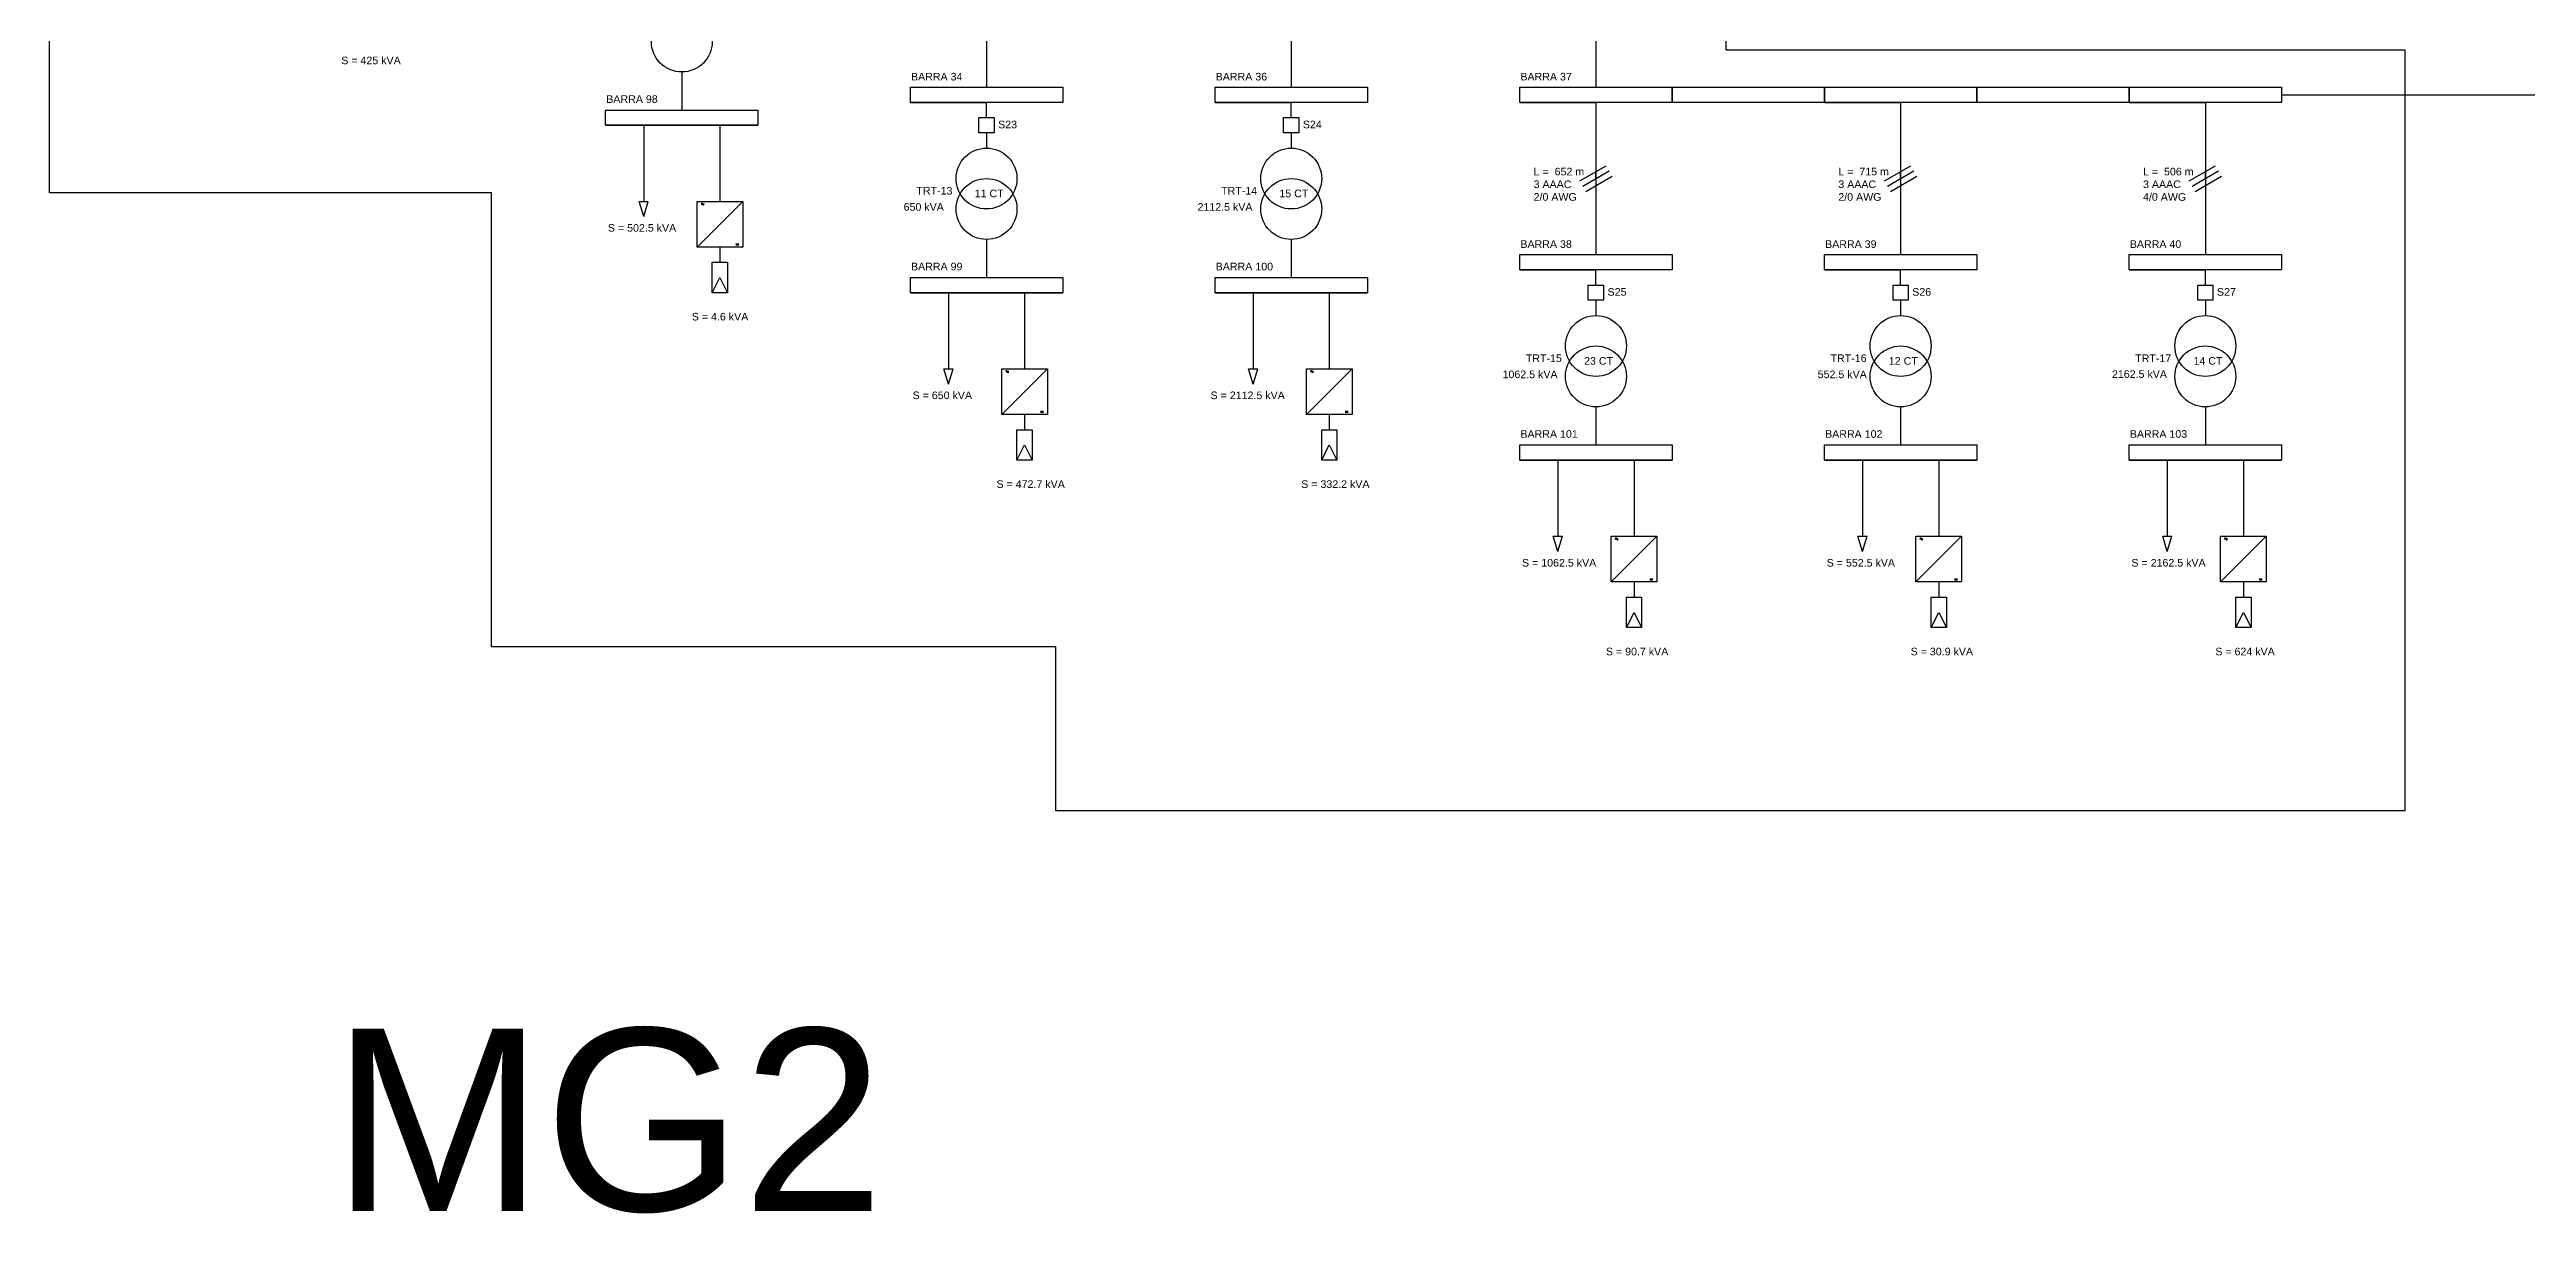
# Model space of a CAD drawing. Header units: millimetres. Extents: x 2288 to 6201, y 295 to 2022.
# Drawn here: x 3266 to 4079, y 521 to 903 of the extents above; entities that cross this region are included whole.
import ezdxf

# ---------------------------------------------------------------- set-up
doc = ezdxf.new("R2010")
doc.units = ezdxf.units.MM
for name, color, linetype in [('12.47 kV', 210, 'Continuous'), ('240 V', 90, 'Continuous'), ('MG_LINES', 10, 'Continuous'), ('MGs', 7, 'Continuous')]:
    doc.layers.add(name, color=color, linetype=linetype)
doc.styles.get("Standard").update_dxf_attribs({"font": 'arial.ttf'})

msp = doc.modelspace()

# ---------------------------------------------------------------- linework, layer by layer
at = {"layer": '12.47 kV'}
for p, q in [((3573.31, 940.77), (3573.31, 890.77)), ((3673.31, 940.77), (3673.31, 890.77)), ((3773.31, 940.77), (3773.31, 890.77)), ((3548.31, 885.77), (3573.31, 885.77)), ((3573.31, 880.77), (3573.31, 885.77)), ((3648.31, 885.77), (3673.31, 885.77)), ((3673.31, 880.77), (3673.31, 885.77)), ((3748.31, 885.77), (3773.31, 885.77)), ((3773.31, 885.77), (3773.31, 835.77)), ((3848.31, 885.77), (3873.31, 885.77)), ((3873.31, 885.77), (3873.31, 835.77)), ((3948.31, 885.77), (3973.31, 885.77)), ((3973.31, 885.77), (3973.31, 835.77)), ((3573.31, 875.77), (3573.31, 870.77)), ((3673.31, 875.77), (3673.31, 870.77)), ((3767.98, 860), (3776.64, 865)), ((3768.98, 858.27), (3777.64, 863.27)), ((3773.31, 860.77), (3773.31, 863.08)), ((3867.98, 860), (3876.64, 865)), ((3868.98, 858.27), (3877.64, 863.27)), ((3873.31, 860.77), (3873.31, 863.08)), ((3967.98, 860), (3976.64, 865)), ((3968.98, 858.27), (3977.64, 863.27)), ((3973.31, 860.77), (3973.31, 863.08)), ((3769.98, 856.54), (3778.64, 861.54)), ((3773.31, 860.77), (3773.31, 858.46)), ((3869.98, 856.54), (3878.64, 861.54)), ((3873.31, 860.77), (3873.31, 858.46)), ((3969.98, 856.54), (3978.64, 861.54)), ((3973.31, 860.77), (3973.31, 858.46)), ((3748.31, 830.77), (3773.31, 830.77)), ((3773.31, 825.77), (3773.31, 830.77)), ((3848.31, 830.77), (3873.31, 830.77)), ((3873.31, 825.77), (3873.31, 830.77)), ((3948.31, 830.77), (3973.31, 830.77)), ((3973.31, 825.77), (3973.31, 830.77)), ((3773.31, 820.77), (3773.31, 815.77)), ((3873.31, 820.77), (3873.31, 815.77)), ((3973.31, 820.77), (3973.31, 815.77))]:
    msp.add_line(p, q, dxfattribs=at)
for points in [[(3548.31, 890.77), (3598.31, 890.77), (3598.31, 885.77), (3548.31, 885.77)], [(3648.31, 890.77), (3698.31, 890.77), (3698.31, 885.77), (3648.31, 885.77)], [(3748.31, 890.77), (3798.31, 890.77), (3798.31, 885.77), (3748.31, 885.77)], [(3798.31, 890.77), (3848.31, 890.77), (3848.31, 885.77), (3798.31, 885.77)], [(3848.31, 890.77), (3898.31, 890.77), (3898.31, 885.77), (3848.31, 885.77)], [(3898.31, 890.77), (3948.31, 890.77), (3948.31, 885.77), (3898.31, 885.77)], [(3948.31, 890.77), (3998.31, 890.77), (3998.31, 885.77), (3948.31, 885.77)], [(3570.81, 880.77), (3575.81, 880.77), (3575.81, 875.77), (3570.81, 875.77)], [(3670.81, 880.77), (3675.81, 880.77), (3675.81, 875.77), (3670.81, 875.77)], [(3748.31, 835.77), (3798.31, 835.77), (3798.31, 830.77), (3748.31, 830.77)], [(3848.31, 835.77), (3898.31, 835.77), (3898.31, 830.77), (3848.31, 830.77)], [(3948.31, 835.77), (3998.31, 835.77), (3998.31, 830.77), (3948.31, 830.77)], [(3770.81, 825.77), (3775.81, 825.77), (3775.81, 820.77), (3770.81, 820.77)], [(3870.81, 825.77), (3875.81, 825.77), (3875.81, 820.77), (3870.81, 820.77)], [(3970.81, 825.77), (3975.81, 825.77), (3975.81, 820.77), (3970.81, 820.77)]]:
    msp.add_lwpolyline(points, close=True, dxfattribs=at)
for centre in [(3573.31, 860.77), (3673.31, 860.77), (3773.31, 805.77), (3873.31, 805.77), (3973.31, 805.77)]:
    msp.add_circle(centre, 10, dxfattribs=at)
at = {"layer": '240 V'}
for p, q in [((3473.31, 895.77), (3473.31, 883.27)), ((3448.31, 878.27), (3473.31, 878.27)), ((3460.81, 878.27), (3460.81, 853.27)), ((3473.31, 878.27), (3498.31, 878.27)), ((3485.81, 878.27), (3485.81, 853.27)), ((3459.31, 853.27), (3462.31, 853.27)), ((3460.81, 848.27), (3459.31, 853.27)), ((3460.81, 848.27), (3462.31, 853.27)), ((3478.31, 838.27), (3493.31, 853.27)), ((3485.81, 838.27), (3485.81, 833.27)), ((3491, 839.32), (3492, 839.32)), ((3491, 839), (3492, 839)), ((3573.31, 840.77), (3573.31, 828.27)), ((3673.31, 840.77), (3673.31, 828.27)), ((3485.81, 833.27), (3485.81, 833.27)), ((3483.31, 823.27), (3485.81, 828.27)), ((3485.81, 828.27), (3488.31, 823.27)), ((3548.31, 823.27), (3573.31, 823.27)), ((3560.81, 823.27), (3560.81, 798.27)), ((3573.31, 823.27), (3598.31, 823.27)), ((3585.81, 823.27), (3585.81, 798.27)), ((3648.31, 823.27), (3673.31, 823.27)), ((3660.81, 823.27), (3660.81, 798.27)), ((3673.31, 823.27), (3698.31, 823.27)), ((3685.81, 823.27), (3685.81, 798.27)), ((3559.31, 798.27), (3562.31, 798.27)), ((3560.81, 793.27), (3559.31, 798.27)), ((3560.81, 793.27), (3562.31, 798.27)), ((3578.31, 783.27), (3593.31, 798.27)), ((3659.31, 798.27), (3662.31, 798.27)), ((3660.81, 793.27), (3659.31, 798.27)), ((3660.81, 793.27), (3662.31, 798.27)), ((3678.31, 783.27), (3693.31, 798.27)), ((3585.81, 783.27), (3585.81, 778.27)), ((3591, 784.32), (3592, 784.32)), ((3591, 784), (3592, 784)), ((3685.81, 783.27), (3685.81, 778.27)), ((3691, 784.32), (3692, 784.32)), ((3691, 784), (3692, 784)), ((3773.31, 785.77), (3773.31, 773.27)), ((3873.31, 785.77), (3873.31, 773.27)), ((3973.31, 785.77), (3973.31, 773.27)), ((3583.31, 768.27), (3585.81, 773.27)), ((3585.81, 778.27), (3585.81, 778.27)), ((3585.81, 773.27), (3588.31, 768.27)), ((3683.31, 768.27), (3685.81, 773.27)), ((3685.81, 778.27), (3685.81, 778.27)), ((3685.81, 773.27), (3688.31, 768.27)), ((3748.31, 768.27), (3773.31, 768.27)), ((3760.81, 768.27), (3760.81, 743.27)), ((3773.31, 768.27), (3798.31, 768.27)), ((3785.81, 768.27), (3785.81, 743.27)), ((3848.31, 768.27), (3873.31, 768.27)), ((3860.81, 768.27), (3860.81, 743.27)), ((3873.31, 768.27), (3898.31, 768.27)), ((3885.81, 768.27), (3885.81, 743.27)), ((3948.31, 768.27), (3973.31, 768.27)), ((3960.81, 768.27), (3960.81, 743.27)), ((3973.31, 768.27), (3998.31, 768.27)), ((3985.81, 768.27), (3985.81, 743.27)), ((3759.31, 743.27), (3762.31, 743.27)), ((3760.81, 738.27), (3759.31, 743.27)), ((3760.81, 738.27), (3762.31, 743.27)), ((3778.31, 728.27), (3793.31, 743.27)), ((3859.31, 743.27), (3862.31, 743.27)), ((3860.81, 738.27), (3859.31, 743.27)), ((3860.81, 738.27), (3862.31, 743.27)), ((3878.31, 728.27), (3893.31, 743.27)), ((3959.31, 743.27), (3962.31, 743.27)), ((3960.81, 738.27), (3959.31, 743.27)), ((3960.81, 738.27), (3962.31, 743.27)), ((3978.31, 728.27), (3993.31, 743.27)), ((3785.81, 728.27), (3785.81, 723.27)), ((3791, 729.32), (3792, 729.32)), ((3791, 729), (3792, 729)), ((3885.81, 728.27), (3885.81, 723.27)), ((3891, 729.32), (3892, 729.32)), ((3891, 729), (3892, 729)), ((3985.81, 728.27), (3985.81, 723.27)), ((3991, 729.32), (3992, 729.32)), ((3991, 729), (3992, 729)), ((3783.31, 713.27), (3785.81, 718.27)), ((3785.81, 723.27), (3785.81, 723.27)), ((3785.81, 718.27), (3788.31, 713.27)), ((3883.31, 713.27), (3885.81, 718.27)), ((3885.81, 723.27), (3885.81, 723.27)), ((3885.81, 718.27), (3888.31, 713.27)), ((3983.31, 713.27), (3985.81, 718.27)), ((3985.81, 723.27), (3985.81, 723.27)), ((3985.81, 718.27), (3988.31, 713.27))]:
    msp.add_line(p, q, dxfattribs=at)
for points in [[(3448.31, 883.27), (3498.31, 883.27), (3498.31, 878.27), (3448.31, 878.27)], [(3493.31, 838.27), (3478.31, 838.27), (3478.31, 853.27), (3493.31, 853.27)], [(3488.31, 833.27), (3488.31, 823.27), (3483.31, 823.27), (3483.31, 833.27)], [(3548.31, 828.27), (3598.31, 828.27), (3598.31, 823.27), (3548.31, 823.27)], [(3648.31, 828.27), (3698.31, 828.27), (3698.31, 823.27), (3648.31, 823.27)], [(3593.31, 783.27), (3578.31, 783.27), (3578.31, 798.27), (3593.31, 798.27)], [(3693.31, 783.27), (3678.31, 783.27), (3678.31, 798.27), (3693.31, 798.27)], [(3588.31, 778.27), (3588.31, 768.27), (3583.31, 768.27), (3583.31, 778.27)], [(3688.31, 778.27), (3688.31, 768.27), (3683.31, 768.27), (3683.31, 778.27)], [(3748.31, 773.27), (3798.31, 773.27), (3798.31, 768.27), (3748.31, 768.27)], [(3848.31, 773.27), (3898.31, 773.27), (3898.31, 768.27), (3848.31, 768.27)], [(3948.31, 773.27), (3998.31, 773.27), (3998.31, 768.27), (3948.31, 768.27)], [(3793.31, 728.27), (3778.31, 728.27), (3778.31, 743.27), (3793.31, 743.27)], [(3893.31, 728.27), (3878.31, 728.27), (3878.31, 743.27), (3893.31, 743.27)], [(3993.31, 728.27), (3978.31, 728.27), (3978.31, 743.27), (3993.31, 743.27)], [(3788.31, 723.27), (3788.31, 713.27), (3783.31, 713.27), (3783.31, 723.27)], [(3888.31, 723.27), (3888.31, 713.27), (3883.31, 713.27), (3883.31, 723.27)], [(3988.31, 723.27), (3988.31, 713.27), (3983.31, 713.27), (3983.31, 723.27)]]:
    msp.add_lwpolyline(points, close=True, dxfattribs=at)
for centre in [(3473.31, 905.77), (3573.31, 850.77), (3673.31, 850.77), (3773.31, 795.77), (3873.31, 795.77), (3973.31, 795.77)]:
    msp.add_circle(centre, 10, dxfattribs=at)
for centre, start, end in [((3479.88, 852.3), 44.11734, 135.88266), ((3479.88, 851.98), 44.11734, 135.88266), ((3480.38, 852.79), 224.11734, 315.88266), ((3480.38, 852.47), 224.11734, 315.88266), ((3579.88, 797.3), 44.11734, 135.88266), ((3579.88, 796.98), 44.11734, 135.88266), ((3580.38, 797.79), 224.11734, 315.88266), ((3580.38, 797.47), 224.11734, 315.88266), ((3679.88, 797.3), 44.11734, 135.88266), ((3679.88, 796.98), 44.11734, 135.88266), ((3680.38, 797.79), 224.11734, 315.88266), ((3680.38, 797.47), 224.11734, 315.88266), ((3779.88, 742.3), 44.11734, 135.88266), ((3779.88, 741.98), 44.11734, 135.88266), ((3780.38, 742.79), 224.11734, 315.88266), ((3780.38, 742.47), 224.11734, 315.88266), ((3879.88, 742.3), 44.11734, 135.88266), ((3879.88, 741.98), 44.11734, 135.88266), ((3880.38, 742.79), 224.11734, 315.88266), ((3880.38, 742.47), 224.11734, 315.88266), ((3979.88, 742.3), 44.11734, 135.88266), ((3979.88, 741.98), 44.11734, 135.88266), ((3980.38, 742.79), 224.11734, 315.88266), ((3980.38, 742.47), 224.11734, 315.88266)]:
    msp.add_arc(centre, 0.348, start, end, dxfattribs=at)
at = {"layer": 'MG_LINES'}
msp.add_line((3998.31, 888.27), (4084.08, 888.27), dxfattribs=at)
at = {"layer": 'MGs'}
for p, q in [((3815.99, 968.98), (3815.99, 903.05)), ((3265.81, 856.06), (3265.81, 925.1)), ((3815.99, 903.05), (4038.73, 903.05)), ((4038.73, 903.05), (4038.73, 653.11)), ((3410.9, 856.06), (3265.81, 856.06)), ((3410.9, 706.95), (3410.9, 856.06)), ((3596.06, 706.95), (3410.9, 706.95)), ((3596.06, 653.11), (3596.06, 706.95)), ((4038.73, 653.11), (3596.06, 653.11))]:
    msp.add_line(p, q, dxfattribs=at)

# ---------------------------------------------------------------- texts
at = {"layer": '12.47 kV', "char_height": 2.5, "width": 31.6303, "attachment_point": 1}
for s, insert in [('BARRA 34', (3548.52, 895.49)), ('BARRA 36', (3648.52, 895.49)), ('BARRA 37', (3748.52, 895.49)), ('L =  652 m\\P3 AAAC \\P2/0 AWG ', (3752.86, 864.31)), ('L =  715 m\\P3 AAAC \\P2/0 AWG ', (3852.86, 864.31)), ('L =  506 m\\P3 AAAC \\P4/0 AWG ', (3952.86, 864.31)), ('TRT-13', (3550.29, 858.01)), ('TRT-14', (3650.29, 858.01)), ('650 kVA', (3546.1, 852.7)), ('2112.5 kVA', (3642.54, 852.7)), ('BARRA 38', (3748.52, 840.49)), ('BARRA 39', (3848.52, 840.49)), ('BARRA 40', (3948.52, 840.49)), ('1062.5 kVA', (3742.67, 797.7)), ('TRT-15', (3750.29, 803.01)), ('552.5 kVA', (3846.1, 797.7)), ('TRT-16', (3850.29, 803.01)), ('2162.5 kVA', (3942.66, 797.79)), ('TRT-17', (3950.29, 803.01))]:
    msp.add_mtext(s, dxfattribs=dict(at, insert=insert))
at = {"layer": '12.47 kV', "char_height": 2.5, "attachment_point": 1}
for s, insert in [('S23', (3577.12, 879.78)), ('S24', (3677.12, 879.78)), ('S25', (3777.12, 824.78)), ('S26', (3877.12, 824.78)), ('S27', (3977.12, 824.78))]:
    msp.add_mtext_dynamic_manual_height_columns(s, width=0.0328, gutter_width=12.5, heights=[0], dxfattribs=dict(at, insert=insert))
at = {"layer": '240 V', "char_height": 2.5, "width": 31.6303, "attachment_point": 1}
for s, insert in [('S = 425 kVA', (3361.55, 900.82)), ('BARRA 98', (3448.52, 888.12)), ('S = 502.5 kVA', (3449.05, 845.82)), ('BARRA 99', (3548.52, 833.12)), ('BARRA 100', (3648.52, 833.12)), ('S = 4.6 kVA', (3476.59, 816.66)), ('S = 650 kVA', (3549.05, 790.82)), ('S = 2112.5 kVA', (3646.84, 790.82)), ('BARRA 101', (3748.52, 778.12)), ('BARRA 102', (3848.52, 778.12)), ('BARRA 103', (3948.52, 778.12)), ('S = 472.7 kVA', (3576.59, 761.66)), ('S = 332.2 kVA', (3676.59, 761.66)), ('S = 1062.5 kVA', (3749.05, 735.82)), ('S = 552.5 kVA', (3849.05, 735.82)), ('S = 2162.5 kVA', (3949.05, 735.82)), ('S = 90.7 kVA', (3776.59, 706.66)), ('S = 30.9 kVA', (3876.59, 706.66)), ('S = 624 kVA', (3976.59, 706.66))]:
    msp.add_mtext(s, dxfattribs=dict(at, insert=insert))
at = {"layer": '240 V', "char_height": 2.5, "attachment_point": 1}
for s, insert in [('11 CT', (3569.43, 857.13)), ('15 CT', (3669.43, 857.13)), ('23 CT', (3769.43, 802.13)), ('12 CT', (3869.43, 802.13)), ('14 CT', (3969.43, 802.13))]:
    msp.add_mtext_dynamic_manual_height_columns(s, width=11.2688, gutter_width=12.5, heights=[0], dxfattribs=dict(at, insert=insert))
at = {"layer": 'MGs', "insert": (3358.38, 581.58), "char_height": 59.9, "attachment_point": 1}
msp.add_mtext_dynamic_manual_height_columns('MG2', width=712.7886, gutter_width=299.5, heights=[0], dxfattribs=at)

doc.saveas('drawing.dxf')
